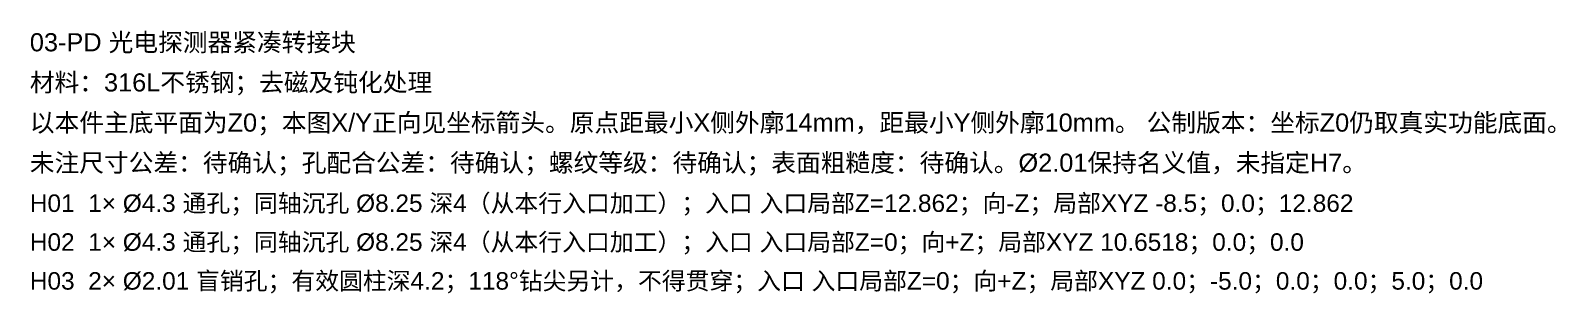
# Model space of a CAD drawing. Header units: millimetres. Extents: x 6 to 222, y 20 to 91.
# Drawn here: x 143.4 to 221.9, y 77.5 to 91.1 of the extents above; entities that cross this region are included whole.
import ezdxf

# ---------------------------------------------------------------- set-up
doc = ezdxf.new("R2010")
doc.units = ezdxf.units.MM
doc.layers.add('ANNOTATIONS', color=7, linetype='CONTINUOUS', lineweight=18)
doc.styles.add('CJK', font='Arial Unicode.ttf')

msp = doc.modelspace()

# ---------------------------------------------------------------- texts
at = {"layer": 'ANNOTATIONS', "style": 'CJK'}
for s, height, p in [('03-PD 光电探测器紧凑转接块', 0.9333333, (143.33333, 90)), ('材料：316L不锈钢；去磁及钝化处理', 0.9333333, (143.33333, 87.93333)), ('以本件主底平面为Z0；本图X/Y正向见坐标箭头。原点距最小X侧外廓14mm，距最小Y侧外廓10mm。 公制版本：坐标Z0仍取真实功能底面。', 0.9333333, (143.33333, 85.86667)), ('未注尺寸公差：待确认；孔配合公差：待确认；螺纹等级：待确认；表面粗糙度：待确认。Ø2.01保持名义值，未指定H7。', 0.9333333, (143.33333, 83.8)), ('H01  1× Ø4.3 通孔；同轴沉孔 Ø8.25 深4（从本行入口加工）；入口 入口局部Z=12.862；向-Z；局部XYZ -8.5；0.0；12.862', 0.9, (143.33333, 81.73333)), ('H02  1× Ø4.3 通孔；同轴沉孔 Ø8.25 深4（从本行入口加工）；入口 入口局部Z=0；向+Z；局部XYZ 10.6518；0.0；0.0', 0.9, (143.33333, 79.73333)), ('H03  2× Ø2.01 盲销孔；有效圆柱深4.2；118°钻尖另计，不得贯穿；入口 入口局部Z=0；向+Z；局部XYZ 0.0；-5.0；0.0；0.0；5.0；0.0', 0.9, (143.33333, 77.73333))]:
    msp.add_text(s, height=height, dxfattribs=at).set_placement(p)

doc.saveas('drawing.dxf')
